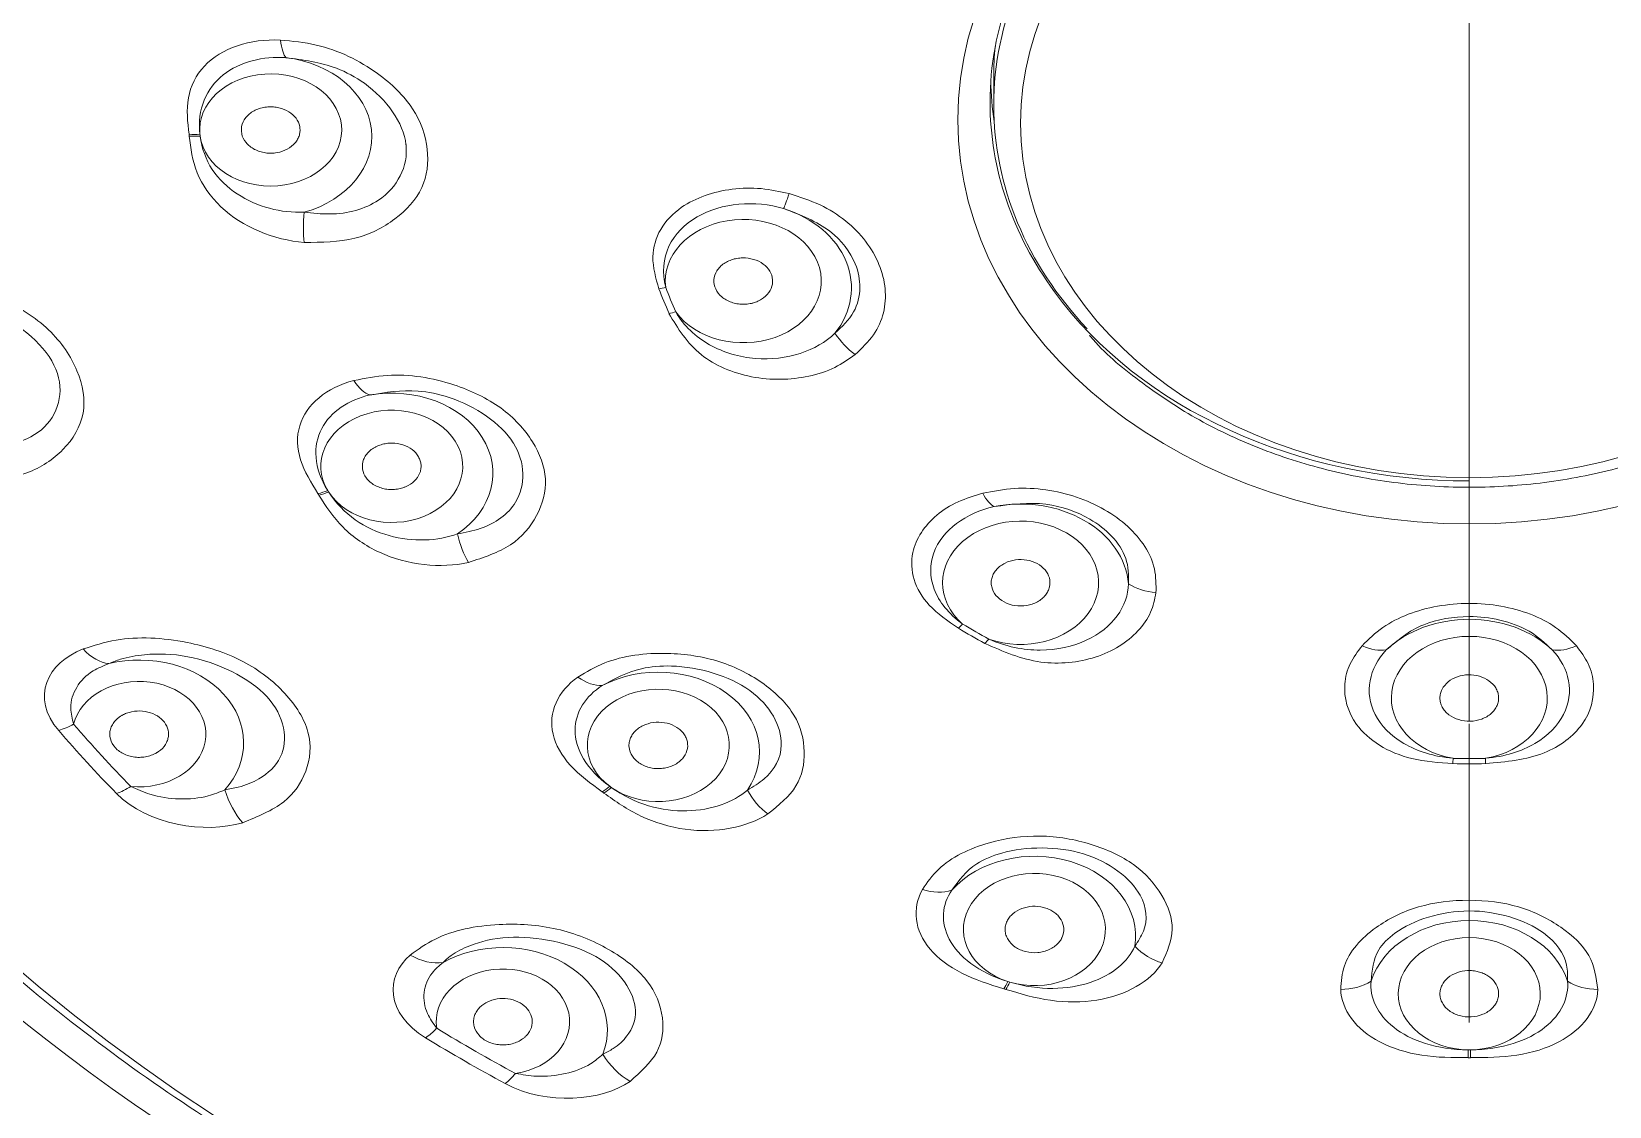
# Model space of a CAD drawing. Extents: x 0 to 1128, y 0 to 827.
# Drawn here: x 446.87 to 473.74, y 498.51 to 516.81 of the extents above; entities that cross this region are included whole.
import ezdxf

# ---------------------------------------------------------------- set-up
doc = ezdxf.new("R2010")
doc.units = 0
doc.header["$LTSCALE"] = 30
doc.header["$MEASUREMENT"] = 0
doc.linetypes.add('CENTER', pattern=[2, 1.25, -0.25, 0.25, -0.25])
doc.layers.add('1', color=7, linetype='CONTINUOUS')
doc.layers.add('DEF_LAYER_ASSEM_MEMBER', color=7, linetype='CONTINUOUS')

msp = doc.modelspace()

# ---------------------------------------------------------------- linework, layer by layer
at = {"layer": '1', "color": 7, "linetype": 'Continuous', "lineweight": 18}
msp.add_line((463.253, 516.042), (463.253, 515.557), dxfattribs=at)
at = {"layer": '1', "color": 7, "linetype": 'Continuous', "lineweight": 13}
for centre, major_axis, ratio, start_param, end_param in [((471.353, 519.884), (37.699, 0), 0.790155, 5.156583, 10.55138), ((471.353, 515.557), (-8.1, 0), 0.790155, 3.141593, 5.631894), ((451.278, 517.142), (-0.037, -0.799), 0.234951, 5.362384, 6.059247), ((450.94, 515.019), (-1.723, 0), 0.790155, 1.90739, 4.560595), ((450.94, 515.134), (1.209, 0), 0.790155, 3.249378, 9.501792), ((471.353, 516.642), (21.895, 0), 0.790155, 3.233136, 3.234849), ((471.353, 516.628), (21.709, 0), 0.790155, 3.233136, 3.234849), ((459.867, 514.551), (-0.208, -0.772), 0.056522, 0.242482, 0.883937), ((458.989, 512.447), (-1.842, 0), 0.790155, 2.581161, 4.330343), ((451.679, 513.726), (-0.061, -0.798), 0.212439, 4.718598, 5.415462), ((458.989, 512.562), (1.328, 0), 0.790155, 3.665213, 9.529476), ((471.353, 515.736), (14.302, 0), 0.790155, 3.436443, 3.475061), ((471.353, 515.742), (-14.424, 0), 0.790155, 0.29485, 0.333468), ((471.353, 515.608), (8.162, 0), 0.790155, 3.665551, 4.712389), ((460.985, 511.833), (0.511, -0.615), 0.556904, 4.516601, 5.158057), ((452.518, 511.395), (0.202, -0.774), 0.44544, 5.337326, 6.034189), ((453.002, 509.293), (-1.723, 0), 0.790155, 2.276989, 4.930194), ((453.002, 509.408), (1.209, 0), 0.790155, 3.618977, 9.871391), ((471.353, 516.628), (21.709, 0), 0.790155, 3.602735, 3.604448), ((463.137, 509.493), (0.189, -0.777), 0.318853, 5.403993, 6.045448), ((471.353, 516.642), (21.895, 0), 0.790155, 3.602735, 3.604448), ((463.711, 507.311), (-1.842, 0), 0.790155, 3.20948, 4.958661), ((463.711, 507.426), (1.328, 0), 0.790155, 4.293532, 10.157795), ((454.454, 508.324), (0.177, -0.78), 0.425202, 4.701083, 5.397947), ((466.062, 507.813), (0.796, -0.078), 0.69797, 4.082197, 4.723652), ((471.353, 505.349), (-1.842, 0), 0.790155, 3.837798, 5.58698), ((471.353, 515.742), (-14.424, 0), 0.790155, 0.923169, 0.961787), ((471.353, 515.736), (14.302, 0), 0.790155, 4.064761, 4.10338), ((447.995, 507.005), (0.359, -0.933), 0.592247, 5.317737, 5.995766), ((469.545, 506.919), (0.6, -0.53), 0.607043, 5.181947, 5.823402), ((471.353, 505.464), (1.328, 0), 0.790155, 4.92185, 10.786113), ((473.161, 506.919), (0.6, 0.53), 0.607043, 3.601376, 4.242831), ((448.7, 504.705), (-1.779, 0), 0.790155, 2.531812, 5.008011), ((457.542, 504.543), (-1.723, 0), 0.790155, 2.646588, 5.299793), ((448.7, 504.849), (1.136, 0), 0.790155, 4.587753, 9.235255), ((456.302, 506.39), (0.458, -0.656), 0.61852, 5.225567, 5.92243), ((457.542, 504.658), (1.209, 0), 0.790155, 3.988576, 10.24099), ((471.353, 517.853), (28.789, 0), 0.790155, 3.741114, 3.798709), ((471.353, 517.883), (-29.098, 0), 0.790155, 0.599521, 0.657116), ((471.353, 515.736), (14.302, 0), 0.790155, 4.69308, 4.731698), ((471.353, 515.742), (-14.424, 0), 0.790155, 1.551487, 1.590105), ((450.685, 504.079), (0.292, -0.956), 0.556219, 4.729444, 5.407473), ((471.353, 516.642), (21.895, 0), 0.790155, 3.972334, 3.974047), ((471.353, 516.628), (21.709, 0), 0.790155, 3.972334, 3.974047), ((459.511, 504.079), (0.431, -0.674), 0.60329, 4.599472, 5.296335), ((463.947, 501.409), (-1.723, 0), 0.790155, 3.016187, 5.669392), ((463.947, 501.524), (1.209, 0), 0.790155, 4.358175, 10.61059), ((462.118, 502.803), (0.697, -0.393), 0.730817, 4.998751, 5.695614), ((471.353, 500.315), (-1.723, 0), 0.790155, 3.385786, 6.038992), ((454.895, 499.811), (-1.779, 0), 0.790155, 2.845971, 5.32217), ((466.167, 501.564), (0.676, -0.428), 0.72265, 4.385315, 5.082178), ((471.353, 500.43), (1.209, 0), 0.790155, 4.727775, 10.980189), ((453.508, 501.849), (0.645, -0.764), 0.716961, 5.188181, 5.86621), ((454.895, 499.954), (1.136, 0), 0.790155, 4.901912, 9.549414), ((471.353, 516.628), (21.709, 0), 0.790155, 4.341933, 4.343647), ((469.182, 501.118), (0.8, 0.023), 0.767163, 4.667088, 5.363952), ((473.523, 501.118), (0.8, -0.023), 0.767163, 4.060826, 4.75769), ((471.353, 516.642), (21.895, 0), 0.790155, 4.341933, 4.343647), ((471.353, 517.853), (28.789, 0), 0.790155, 4.055273, 4.112868), ((471.353, 517.883), (-29.098, 0), 0.790155, 0.91368, 0.971275), ((457.211, 499.723), (0.575, -0.818), 0.690785, 4.621421, 5.29945), ((471.353, 516.628), (21.709, 0), 0.790155, 4.711532, 4.713246), ((471.353, 516.642), (21.895, 0), 0.790155, 4.711532, 4.713246)]:
    msp.add_ellipse(centre, major_axis=major_axis, ratio=ratio, start_param=start_param, end_param=end_param, dxfattribs=at)
for centre, major_axis in [((471.353, 518.862), (33.622, 0)), ((471.353, 515.309), (-8.709, 0)), ((471.353, 515.252), (7.641, 0))]:
    msp.add_ellipse(centre, major_axis=major_axis, ratio=0.790155, dxfattribs=at)
at = {"layer": '1', "color": 7, "linetype": 'Continuous', "lineweight": 18}
for centre, major_axis, ratio, start_param, end_param in [((471.353, 515.557), (-8.1, 0), 0.790155, 5.631894, 6.283185), ((471.353, 515.608), (8.162, 0), 0.790155, 2.567172, 3.141593), ((471.353, 516.042), (8.1, 0), 0.790155, 3.061138, 3.141593), ((471.353, 516.042), (8.15, 0), 0.790155, 3.152785, 3.260973), ((471.353, 515.608), (8.162, 0), 0.790155, 3.141593, 3.665552), ((471.353, 515.557), (-8.1, 0), 0.790155, 0, 0.637449), ((449.735, 515.551), (0.795, 0.092), 0.610341, 4.407184, 4.641599), ((449.738, 515.521), (-0.794, -0.094), 0.610244, 1.264274, 1.498689), ((457.668, 512.943), (0.747, 0.287), 0.586457, 4.337038, 4.490685), ((457.839, 512.528), (-0.733, -0.321), 0.579144, 1.168506, 1.322153), ((451.911, 509.486), (0.677, 0.426), 0.548886, 4.145622, 4.380037), ((451.928, 509.46), (-0.676, -0.427), 0.548418, 1.002967, 1.237381), ((462.724, 507.214), (0.41, 0.687), 0.369764, 4.004746, 4.158392), ((463.171, 506.958), (-0.386, -0.701), 0.350617, 0.85052, 1.004166), ((447.584, 505.631), (-0.756, -0.654), 0.50602, 0.844351, 1.158239), ((471.076, 504.928), (0.012, 0.8), 0.011834, 3.899098, 4.052745), ((471.629, 504.928), (0.012, -0.8), 0.011834, 5.372033, 5.52568), ((448.559, 504.571), (0.716, 0.699), 0.485274, 3.956021, 4.26991), ((456.714, 504.452), (0.468, 0.649), 0.413301, 3.957805, 4.19222), ((456.741, 504.432), (-0.467, -0.65), 0.412525, 0.815539, 1.049953), ((471.353, 519.075), (-34.52, 0), 0.790155, 0.629497, 2.51406), ((463.493, 501.129), (0.235, 0.765), 0.221897, 3.851939, 4.086354), ((463.528, 501.118), (-0.234, -0.765), 0.220918, 0.710031, 0.944446), ((453.767, 500.455), (-0.521, -0.854), 0.374386, 0.706149, 1.020037), ((471.334, 499.965), (0.001, 0.8), 0.000525, 3.81824, 4.052655), ((471.371, 499.965), (0.001, -0.8), 0.000525, 5.372123, 5.606538), ((455.109, 499.686), (0.475, 0.88), 0.345831, 3.8289, 4.142788)]:
    msp.add_ellipse(centre, major_axis=major_axis, ratio=ratio, start_param=start_param, end_param=end_param, dxfattribs=at)
at = {"layer": '1', "color": 7, "linetype": 'Continuous', "lineweight": 13}
for points, knots in [([(451.106, 516.665), (450.59, 516.689), (450.098, 516.529), (449.667, 516.069), (449.575, 515.881), (449.504, 515.478), (449.525, 515.269), (449.55, 515.06)], [0, 0, 0, 0, 0.5, 0.5, 0.75, 0.75, 1, 1, 1, 1]), ([(451.106, 516.665), (451.311, 516.645), (451.706, 516.607), (452.277, 516.402), (452.862, 516.053), (453.414, 515.521), (453.659, 514.808), (453.575, 514.116), (453.09, 513.594), (452.393, 513.228), (451.807, 513.223), (451.511, 513.22)], [0, 0, 0, 0, 0.087607, 0.169371, 0.250856, 0.377447, 0.501128, 0.621802, 0.747777, 0.872041, 1, 1, 1, 1]), ([(449.735, 515.06), (449.712, 515.27), (449.737, 515.468), (449.877, 515.813), (449.991, 515.958), (450.417, 516.297), (450.812, 516.393), (451.201, 516.365)], [0, 0, 0, 0, 0.25, 0.25, 0.5, 0.5, 1, 1, 1, 1]), ([(451.509, 513.734), (451.656, 513.718), (452.118, 513.669), (452.965, 513.903), (453.288, 514.517), (453.201, 515.253), (452.806, 515.81), (451.962, 516.263), (451.492, 516.326), (451.201, 516.365)], [0, 0, 0, 0, 0.080562, 0.253207, 0.499831, 0.500495, 0.747529, 0.843295, 1, 1, 1, 1]), ([(449.553, 515.031), (449.578, 514.824), (449.606, 514.612), (449.773, 514.197), (449.911, 513.997), (450.455, 513.483), (450.993, 513.259), (451.511, 513.22)], [0, 0, 0, 0, 0.25, 0.25, 0.5, 0.5, 1, 1, 1, 1]), ([(451.509, 513.734), (451.127, 513.718), (450.706, 513.823), (450.204, 514.156), (450.056, 514.296), (449.836, 514.629), (449.765, 514.823), (449.738, 515.031)], [0, 0, 0, 0, 0.5, 0.5, 0.75, 0.75, 1, 1, 1, 1]), ([(457.551, 512.43), (457.499, 512.612), (457.4, 512.959), (457.545, 513.459), (457.98, 513.913), (458.63, 514.138), (459.289, 514.155), (459.611, 514.086), (459.769, 514.052)], [0, 0, 0, 0, 0.178327, 0.339125, 0.500023, 0.752204, 0.878517, 1, 1, 1, 1]), ([(459.769, 514.052), (459.949, 513.994), (460.298, 513.881), (460.892, 513.505), (461.384, 512.86), (461.454, 512.144), (461.226, 511.628), (461.008, 511.419), (460.896, 511.311)], [0, 0, 0, 0, 0.130106, 0.252927, 0.499594, 0.746402, 0.869479, 1, 1, 1, 1]), ([(457.668, 512.452), (457.603, 512.704), (457.625, 512.948), (457.821, 513.361), (457.992, 513.533), (458.619, 513.898), (459.188, 513.937), (459.676, 513.798)], [0, 0, 0, 0, 0.25, 0.25, 0.5, 0.5, 1, 1, 1, 1]), ([(460.549, 511.673), (460.669, 511.787), (460.902, 512.008), (461.003, 512.438), (460.912, 512.925), (460.497, 513.48), (459.959, 513.688), (459.676, 513.798)], [0, 0, 0, 0, 0.179168, 0.347393, 0.501625, 0.737142, 1, 1, 1, 1]), ([(444.483, 512.617), (444.694, 512.625), (445.103, 512.642), (445.745, 512.517), (446.458, 512.245), (447.209, 511.772), (447.702, 511.039), (447.826, 510.281), (447.455, 509.673), (446.812, 509.237), (446.218, 509.173), (445.913, 509.14)], [0, 0, 0, 0, 0.087456, 0.169153, 0.25014, 0.377375, 0.499739, 0.622279, 0.749894, 0.871256, 1, 1, 1, 1]), ([(445.795, 509.751), (445.883, 509.744), (446.124, 509.723), (446.577, 509.777), (447.261, 510.063), (447.44, 510.678), (447.125, 511.444), (446.452, 512.026), (445.55, 512.27), (445.06, 512.308), (444.836, 512.286), (444.756, 512.278)], [0, 0, 0, 0, 0.046355, 0.127416, 0.254336, 0.50001, 0.500136, 0.746142, 0.872777, 0.954138, 1, 1, 1, 1]), ([(460.896, 511.311), (460.785, 511.233), (460.556, 511.071), (459.968, 510.883), (459.135, 510.859), (458.168, 511.269), (457.875, 511.757), (457.723, 512.011)], [0, 0, 0, 0, 0.121003, 0.24993, 0.500418, 0.740079, 1, 1, 1, 1]), ([(452.357, 510.869), (451.896, 510.749), (451.543, 510.464), (451.38, 509.916), (451.387, 509.715), (451.511, 509.321), (451.627, 509.132), (451.745, 508.944)], [0, 0, 0, 0, 0.5, 0.5, 0.75, 0.75, 1, 1, 1, 1]), ([(452.357, 510.869), (452.544, 510.907), (452.906, 510.98), (453.498, 510.947), (454.17, 510.784), (454.898, 510.441), (455.443, 509.845), (455.691, 509.177), (455.511, 508.557), (455.073, 508.023), (454.566, 507.856), (454.309, 507.772)], [0, 0, 0, 0, 0.087607, 0.169371, 0.250856, 0.377447, 0.501128, 0.621802, 0.747777, 0.872041, 1, 1, 1, 1]), ([(451.911, 508.996), (451.794, 509.185), (451.727, 509.377), (451.697, 509.738), (451.733, 509.905), (451.961, 510.341), (452.27, 510.54), (452.629, 510.623)], [0, 0, 0, 0, 0.25, 0.25, 0.5, 0.5, 1, 1, 1, 1]), ([(454.12, 508.258), (454.253, 508.283), (454.671, 508.364), (455.289, 508.815), (455.281, 509.475), (454.863, 510.137), (454.265, 510.546), (453.329, 510.737), (452.897, 510.666), (452.629, 510.623)], [0, 0, 0, 0, 0.080562, 0.253207, 0.499831, 0.500495, 0.747529, 0.843295, 1, 1, 1, 1]), ([(454.12, 508.258), (453.787, 508.136), (453.361, 508.116), (452.756, 508.285), (452.557, 508.374), (452.203, 508.622), (452.048, 508.783), (451.928, 508.969)], [0, 0, 0, 0, 0.5, 0.5, 0.75, 0.75, 1, 1, 1, 1]), ([(462.651, 506.652), (462.472, 506.776), (462.132, 507.01), (461.857, 507.477), (461.834, 508.036), (462.148, 508.509), (462.628, 508.818), (462.922, 508.907), (463.067, 508.95)], [0, 0, 0, 0, 0.178327, 0.339125, 0.500023, 0.752204, 0.878517, 1, 1, 1, 1]), ([(463.067, 508.95), (463.246, 508.985), (463.594, 509.051), (464.327, 509.016), (465.191, 508.719), (465.794, 508.175), (466.02, 507.659), (466.018, 507.393), (466.017, 507.257)], [0, 0, 0, 0, 0.130106, 0.252927, 0.499594, 0.746402, 0.869479, 1, 1, 1, 1]), ([(451.762, 508.917), (451.879, 508.731), (452.002, 508.542), (452.342, 508.202), (452.555, 508.054), (453.267, 507.725), (453.84, 507.665), (454.309, 507.772)], [0, 0, 0, 0, 0.25, 0.25, 0.5, 0.5, 1, 1, 1, 1]), ([(462.724, 506.724), (462.485, 506.897), (462.319, 507.105), (462.161, 507.527), (462.164, 507.744), (462.373, 508.323), (462.781, 508.614), (463.262, 508.723)], [0, 0, 0, 0, 0.25, 0.25, 0.5, 0.5, 1, 1, 1, 1]), ([(465.549, 507.41), (465.549, 507.555), (465.549, 507.835), (465.291, 508.224), (464.845, 508.574), (464.112, 508.834), (463.556, 508.761), (463.262, 508.723)], [0, 0, 0, 0, 0.179168, 0.347393, 0.501625, 0.737142, 1, 1, 1, 1]), ([(465.549, 507.41), (465.539, 507.029), (465.283, 506.658), (464.602, 506.343), (464.332, 506.282), (463.76, 506.279), (463.456, 506.34), (463.171, 506.467)], [0, 0, 0, 0, 0.5, 0.5, 0.75, 0.75, 1, 1, 1, 1]), ([(466.017, 507.257), (465.994, 507.144), (465.947, 506.911), (465.652, 506.496), (465.047, 506.104), (464.006, 505.998), (463.411, 506.258), (463.101, 506.394)], [0, 0, 0, 0, 0.121003, 0.24993, 0.500418, 0.740079, 1, 1, 1, 1]), ([(469.529, 506.355), (469.639, 506.463), (469.853, 506.674), (470.446, 506.979), (471.351, 507.137), (472.257, 506.981), (472.851, 506.675), (473.066, 506.464), (473.176, 506.355)], [0, 0, 0, 0, 0.130106, 0.252927, 0.499594, 0.746402, 0.869479, 1, 1, 1, 1]), ([(472.766, 506.283), (472.646, 506.397), (472.413, 506.617), (471.894, 506.807), (471.264, 506.881), (470.493, 506.754), (470.13, 506.446), (469.939, 506.283)], [0, 0, 0, 0, 0.179168, 0.347393, 0.501625, 0.737142, 1, 1, 1, 1]), ([(447.744, 506.299), (447.926, 506.357), (448.277, 506.47), (448.893, 506.502), (449.633, 506.411), (450.492, 506.139), (451.232, 505.561), (451.661, 504.872), (451.591, 504.209), (451.211, 503.645), (450.718, 503.445), (450.464, 503.342)], [0, 0, 0, 0, 0.087456, 0.169153, 0.25014, 0.377375, 0.499739, 0.622279, 0.749894, 0.871256, 1, 1, 1, 1]), ([(471.074, 504.347), (470.837, 504.363), (470.386, 504.395), (469.796, 504.639), (469.324, 505.071), (469.182, 505.588), (469.3, 506.051), (469.454, 506.255), (469.529, 506.355)], [0, 0, 0, 0, 0.178327, 0.339125, 0.500023, 0.752204, 0.878517, 1, 1, 1, 1]), ([(471.076, 504.438), (470.754, 504.467), (470.464, 504.557), (470.012, 504.823), (469.845, 504.998), (469.557, 505.557), (469.648, 505.976), (469.939, 506.283)], [0, 0, 0, 0, 0.25, 0.25, 0.5, 0.5, 1, 1, 1, 1]), ([(472.766, 506.283), (473.058, 505.975), (473.15, 505.561), (472.86, 504.997), (472.695, 504.824), (472.244, 504.558), (471.954, 504.467), (471.629, 504.438)], [0, 0, 0, 0, 0.5, 0.5, 0.75, 0.75, 1, 1, 1, 1]), ([(473.176, 506.355), (473.25, 506.255), (473.403, 506.05), (473.513, 505.587), (473.367, 505.002), (472.651, 504.445), (471.98, 504.38), (471.631, 504.347)], [0, 0, 0, 0, 0.121003, 0.24993, 0.500418, 0.740079, 1, 1, 1, 1]), ([(450.158, 503.9), (450.236, 503.914), (450.451, 503.95), (450.816, 504.106), (451.283, 504.536), (451.177, 505.161), (450.578, 505.812), (449.746, 506.206), (448.864, 506.227), (448.428, 506.148), (448.247, 506.076), (448.182, 506.05)], [0, 0, 0, 0, 0.046355, 0.127416, 0.254336, 0.50001, 0.500136, 0.746142, 0.872777, 0.954138, 1, 1, 1, 1]), ([(456.173, 505.821), (456.318, 505.908), (456.597, 506.076), (457.132, 506.209), (457.799, 506.244), (458.605, 506.127), (459.375, 505.726), (459.922, 505.176), (460.071, 504.55), (459.953, 503.935), (459.592, 503.64), (459.409, 503.49)], [0, 0, 0, 0, 0.087607, 0.169371, 0.250856, 0.377447, 0.501128, 0.621802, 0.747777, 0.872041, 1, 1, 1, 1]), ([(459.058, 503.896), (459.159, 503.956), (459.476, 504.146), (459.782, 504.733), (459.445, 505.343), (458.753, 505.84), (458.03, 506.054), (457.13, 505.974), (456.795, 505.79), (456.587, 505.676)], [0, 0, 0, 0, 0.080562, 0.253207, 0.499831, 0.500495, 0.747529, 0.843295, 1, 1, 1, 1]), ([(456.173, 505.821), (455.83, 505.582), (455.662, 505.22), (455.791, 504.667), (455.895, 504.483), (456.198, 504.152), (456.392, 504.008), (456.588, 503.867)], [0, 0, 0, 0, 0.5, 0.5, 0.75, 0.75, 1, 1, 1, 1]), ([(456.714, 503.962), (456.518, 504.105), (456.368, 504.265), (456.171, 504.592), (456.125, 504.758), (456.124, 505.227), (456.305, 505.499), (456.587, 505.676)], [0, 0, 0, 0, 0.25, 0.25, 0.5, 0.5, 1, 1, 1, 1]), ([(456.616, 503.847), (456.811, 503.707), (457.012, 503.565), (457.477, 503.344), (457.737, 503.266), (458.522, 503.159), (459.053, 503.262), (459.409, 503.49)], [0, 0, 0, 0, 0.25, 0.25, 0.5, 0.5, 1, 1, 1, 1]), ([(462.039, 502.204), (462.122, 502.324), (462.282, 502.557), (462.685, 502.829), (463.259, 503.046), (464.034, 503.163), (464.925, 503.007), (465.697, 502.652), (466.155, 502.116), (466.371, 501.515), (466.206, 501.143), (466.122, 500.954)], [0, 0, 0, 0, 0.087607, 0.169371, 0.250856, 0.377447, 0.501128, 0.621802, 0.747777, 0.872041, 1, 1, 1, 1]), ([(465.657, 501.239), (465.712, 501.322), (465.886, 501.584), (465.838, 502.209), (465.217, 502.678), (464.345, 502.944), (463.596, 502.941), (462.851, 502.617), (462.658, 502.356), (462.539, 502.193)], [0, 0, 0, 0, 0.080562, 0.253207, 0.499831, 0.500495, 0.747529, 0.843295, 1, 1, 1, 1]), ([(462.039, 502.204), (461.86, 501.887), (461.901, 501.506), (462.303, 501.032), (462.491, 500.891), (462.932, 500.669), (463.178, 500.591), (463.426, 500.515)], [0, 0, 0, 0, 0.5, 0.5, 0.75, 0.75, 1, 1, 1, 1]), ([(463.493, 500.639), (463.245, 500.716), (463.032, 500.822), (462.696, 501.071), (462.574, 501.212), (462.343, 501.647), (462.373, 501.95), (462.539, 502.193)], [0, 0, 0, 0, 0.25, 0.25, 0.5, 0.5, 1, 1, 1, 1]), ([(469.163, 500.505), (469.173, 500.639), (469.191, 500.898), (469.41, 501.261), (469.811, 501.623), (470.451, 501.949), (471.343, 502.057), (472.236, 501.947), (472.941, 501.583), (473.463, 501.091), (473.515, 500.702), (473.542, 500.505)], [0, 0, 0, 0, 0.087607, 0.169371, 0.250856, 0.377447, 0.501128, 0.621802, 0.747777, 0.872041, 1, 1, 1, 1]), ([(473.025, 500.645), (473.027, 500.736), (473.033, 501.025), (472.638, 501.585), (471.818, 501.84), (470.883, 501.84), (470.208, 501.626), (469.721, 501.121), (469.696, 500.827), (469.681, 500.645)], [0, 0, 0, 0, 0.080562, 0.253207, 0.499831, 0.500495, 0.747529, 0.843295, 1, 1, 1, 1]), ([(453.316, 501.088), (453.45, 501.185), (453.71, 501.374), (454.239, 501.549), (454.934, 501.638), (455.816, 501.584), (456.732, 501.214), (457.424, 500.664), (457.662, 500.023), (457.582, 499.401), (457.237, 499.096), (457.06, 498.939)], [0, 0, 0, 0, 0.087456, 0.169153, 0.25014, 0.377375, 0.499739, 0.622279, 0.749894, 0.871256, 1, 1, 1, 1]), ([(456.596, 499.401), (456.657, 499.432), (456.824, 499.515), (457.066, 499.748), (457.27, 500.262), (456.888, 500.826), (456.064, 501.299), (455.156, 501.475), (454.38, 501.288), (454.039, 501.113), (453.919, 501.003), (453.876, 500.963)], [0, 0, 0, 0, 0.046355, 0.127416, 0.254336, 0.50001, 0.500136, 0.746142, 0.872777, 0.954138, 1, 1, 1, 1]), ([(465.657, 501.239), (465.543, 500.981), (465.275, 500.749), (464.71, 500.559), (464.494, 500.522), (464.027, 500.518), (463.775, 500.554), (463.528, 500.628)], [0, 0, 0, 0, 0.5, 0.5, 0.75, 0.75, 1, 1, 1, 1]), ([(463.461, 500.505), (463.706, 500.43), (463.959, 500.355), (464.487, 500.281), (464.758, 500.281), (465.51, 500.401), (465.926, 500.644), (466.122, 500.954)], [0, 0, 0, 0, 0.25, 0.25, 0.5, 0.5, 1, 1, 1, 1]), ([(471.334, 499.475), (471.067, 499.477), (470.82, 499.515), (470.389, 499.65), (470.208, 499.747), (469.78, 500.084), (469.653, 500.373), (469.681, 500.645)], [0, 0, 0, 0, 0.25, 0.25, 0.5, 0.5, 1, 1, 1, 1]), ([(473.025, 500.645), (473.052, 500.374), (472.924, 500.083), (472.499, 499.747), (472.317, 499.651), (471.887, 499.515), (471.636, 499.477), (471.371, 499.475)], [0, 0, 0, 0, 0.5, 0.5, 0.75, 0.75, 1, 1, 1, 1]), ([(469.163, 500.505), (469.173, 500.163), (469.416, 499.824), (470.037, 499.501), (470.284, 499.424), (470.803, 499.344), (471.068, 499.342), (471.334, 499.342)], [0, 0, 0, 0, 0.5, 0.5, 0.75, 0.75, 1, 1, 1, 1]), ([(471.371, 499.342), (471.634, 499.342), (471.904, 499.345), (472.424, 499.425), (472.67, 499.501), (473.287, 499.824), (473.532, 500.164), (473.542, 500.505)], [0, 0, 0, 0, 0.25, 0.25, 0.5, 0.5, 1, 1, 1, 1])]:
    msp.add_open_spline(points, degree=3, knots=knots, dxfattribs=at)
at = {"layer": '1', "color": 7, "linetype": 'Continuous', "lineweight": 18}
for points, knots in [([(450.891, 515.527), (450.875, 515.526), (450.842, 515.522), (450.777, 515.509), (450.698, 515.483), (450.614, 515.437), (450.519, 515.359), (450.442, 515.235), (450.432, 515.069), (450.495, 514.939), (450.583, 514.854), (450.663, 514.802), (450.754, 514.764), (450.852, 514.742), (450.927, 514.738), (450.976, 514.74), (451.009, 514.742), (451.097, 514.754), (451.231, 514.801), (451.343, 514.891), (451.402, 514.977), (451.431, 515.047), (451.443, 515.12), (451.435, 515.219), (451.382, 515.338), (451.256, 515.452), (451.113, 515.51), (451.004, 515.527), (450.94, 515.529), (450.908, 515.528), (450.891, 515.527)], [0, 0, 0, 0, 0.015625, 0.03125, 0.0625, 0.09375, 0.125, 0.1875, 0.25, 0.3125, 0.34375, 0.375, 0.40625, 0.4375, 0.46875, 0.476562, 0.484375, 0.5, 0.5625, 0.625, 0.65625, 0.6875, 0.71875, 0.75, 0.8125, 0.875, 0.9375, 0.96875, 0.984375, 1, 1, 1, 1]), ([(464.882, 511.643), (464.889, 511.635), (465.121, 511.345), (465.72, 510.857), (466.672, 510.21), (467.753, 509.7), (468.916, 509.325), (470.138, 509.099), (471.389, 509.026), (472.641, 509.108), (473.862, 509.344), (475.025, 509.728), (476.101, 510.252), (477.065, 510.904), (477.892, 511.67), (478.562, 512.53), (479.058, 513.464), (479.362, 514.429), (479.447, 515.135), (479.453, 515.505), (479.453, 515.557)], [0, 0, 0, 0, 0.001863, 0.063469, 0.125304, 0.187297, 0.249386, 0.311528, 0.373702, 0.435903, 0.498134, 0.560396, 0.622683, 0.684966, 0.747192, 0.809278, 0.871128, 0.932666, 0.990473, 1, 1, 1, 1]), ([(458.834, 512.938), (458.818, 512.934), (458.787, 512.924), (458.728, 512.9), (458.659, 512.862), (458.59, 512.805), (458.519, 512.715), (458.476, 512.584), (458.506, 512.424), (458.613, 512.285), (458.753, 512.207), (458.88, 512.174), (458.98, 512.164), (459.063, 512.17), (459.119, 512.18), (459.15, 512.188), (459.196, 512.201), (459.261, 512.228), (459.363, 512.291), (459.457, 512.397), (459.501, 512.547), (459.471, 512.699), (459.371, 512.832), (459.215, 512.925), (459.057, 512.959), (458.928, 512.956), (458.865, 512.945), (458.834, 512.938)], [0, 0, 0, 0, 0.015625, 0.03125, 0.0625, 0.09375, 0.125, 0.1875, 0.25, 0.3125, 0.375, 0.40625, 0.4375, 0.46875, 0.484375, 0.492188, 0.5, 0.53125, 0.5625, 0.625, 0.6875, 0.75, 0.8125, 0.875, 0.9375, 0.96875, 1, 1, 1, 1]), ([(460.549, 511.673), (460.24, 511.375), (459.735, 511.199), (458.923, 511.268), (458.652, 511.345), (458.177, 511.611), (457.974, 511.802), (457.839, 512.037)], [0, 0, 0, 0, 0.5, 0.5, 0.75, 0.75, 1, 1, 1, 1]), ([(452.776, 509.761), (452.762, 509.755), (452.733, 509.742), (452.678, 509.711), (452.617, 509.665), (452.559, 509.598), (452.506, 509.498), (452.491, 509.361), (452.557, 509.203), (452.676, 509.1), (452.796, 509.045), (452.895, 509.019), (452.997, 509.01), (453.098, 509.018), (453.17, 509.035), (453.216, 509.051), (453.245, 509.063), (453.322, 509.099), (453.425, 509.181), (453.488, 509.296), (453.504, 509.394), (453.499, 509.468), (453.476, 509.539), (453.425, 509.629), (453.321, 509.724), (453.151, 509.795), (452.991, 509.809), (452.882, 509.793), (452.821, 509.777), (452.791, 509.767), (452.776, 509.761)], [0, 0, 0, 0, 0.015625, 0.03125, 0.0625, 0.09375, 0.125, 0.1875, 0.25, 0.3125, 0.34375, 0.375, 0.40625, 0.4375, 0.46875, 0.476562, 0.484375, 0.5, 0.5625, 0.625, 0.65625, 0.6875, 0.71875, 0.75, 0.8125, 0.875, 0.9375, 0.96875, 0.984375, 1, 1, 1, 1]), ([(463.307, 507.658), (463.297, 507.647), (463.279, 507.625), (463.248, 507.578), (463.221, 507.516), (463.208, 507.437), (463.218, 507.331), (463.28, 507.206), (463.423, 507.09), (463.613, 507.027), (463.785, 507.029), (463.912, 507.061), (464, 507.1), (464.063, 507.143), (464.101, 507.177), (464.12, 507.198), (464.147, 507.23), (464.18, 507.282), (464.215, 507.381), (464.213, 507.51), (464.137, 507.651), (464, 507.761), (463.82, 507.822), (463.624, 507.825), (463.471, 507.779), (463.369, 507.717), (463.326, 507.679), (463.307, 507.658)], [0, 0, 0, 0, 0.015625, 0.03125, 0.0625, 0.09375, 0.125, 0.1875, 0.25, 0.3125, 0.375, 0.40625, 0.4375, 0.46875, 0.484375, 0.492188, 0.5, 0.53125, 0.5625, 0.625, 0.6875, 0.75, 0.8125, 0.875, 0.9375, 0.96875, 1, 1, 1, 1]), ([(448.182, 506.05), (448.09, 506.012), (447.861, 505.918), (447.612, 505.662), (447.505, 505.332), (447.561, 505.111), (447.584, 505.018)], [0, 0, 0, 0, 0.200427, 0.49953, 0.790892, 1, 1, 1, 1]), ([(470.853, 505.464), (470.853, 505.451), (470.854, 505.425), (470.864, 505.372), (470.889, 505.309), (470.937, 505.239), (471.024, 505.158), (471.167, 505.086), (471.369, 505.058), (471.569, 505.096), (471.707, 505.177), (471.786, 505.263), (471.828, 505.335), (471.847, 505.398), (471.852, 505.444), (471.853, 505.47), (471.851, 505.508), (471.839, 505.566), (471.794, 505.662), (471.696, 505.765), (471.529, 505.844), (471.337, 505.869), (471.146, 505.835), (470.985, 505.746), (470.895, 505.638), (470.859, 505.54), (470.853, 505.489), (470.853, 505.464)], [0, 0, 0, 0, 0.015625, 0.03125, 0.0625, 0.09375, 0.125, 0.1875, 0.25, 0.3125, 0.375, 0.40625, 0.4375, 0.46875, 0.484375, 0.492188, 0.5, 0.53125, 0.5625, 0.625, 0.6875, 0.75, 0.8125, 0.875, 0.9375, 0.96875, 1, 1, 1, 1]), ([(448.406, 505.168), (448.399, 505.164), (448.385, 505.156), (448.359, 505.138), (448.316, 505.104), (448.264, 505.048), (448.222, 504.973), (448.192, 504.865), (448.21, 504.725), (448.316, 504.577), (448.464, 504.493), (448.6, 504.459), (448.705, 504.451), (448.809, 504.46), (448.891, 504.482), (448.943, 504.503), (448.971, 504.517), (448.988, 504.526), (449.002, 504.534), (449.015, 504.542), (449.037, 504.556), (449.101, 504.605), (449.16, 504.68), (449.194, 504.774), (449.206, 504.87), (449.179, 504.989), (449.086, 505.114), (448.939, 505.206), (448.759, 505.25), (448.601, 505.242), (448.488, 505.209), (448.435, 505.184), (448.409, 505.17), (448.406, 505.168)], [0, 0, 0, 0, 0.007812, 0.015625, 0.03125, 0.0625, 0.09375, 0.125, 0.1875, 0.25, 0.3125, 0.34375, 0.375, 0.40625, 0.4375, 0.453125, 0.460938, 0.46875, 0.472656, 0.476562, 0.484375, 0.5, 0.5625, 0.59375, 0.625, 0.6875, 0.75, 0.8125, 0.875, 0.9375, 0.96875, 0.996094, 1, 1, 1, 1]), ([(457.171, 504.922), (457.159, 504.913), (457.139, 504.892), (457.101, 504.848), (457.066, 504.787), (457.042, 504.708), (457.039, 504.6), (457.087, 504.468), (457.221, 504.34), (457.379, 504.277), (457.516, 504.26), (457.62, 504.265), (457.719, 504.286), (457.81, 504.321), (457.87, 504.358), (457.905, 504.386), (457.927, 504.405), (457.982, 504.461), (458.041, 504.567), (458.047, 504.692), (458.017, 504.788), (457.978, 504.855), (457.925, 504.915), (457.835, 504.984), (457.695, 505.044), (457.504, 505.061), (457.348, 505.028), (457.254, 504.982), (457.205, 504.95), (457.182, 504.932), (457.171, 504.922)], [0, 0, 0, 0, 0.015625, 0.03125, 0.0625, 0.09375, 0.125, 0.1875, 0.25, 0.3125, 0.34375, 0.375, 0.40625, 0.4375, 0.46875, 0.476562, 0.484375, 0.5, 0.5625, 0.625, 0.65625, 0.6875, 0.71875, 0.75, 0.8125, 0.875, 0.9375, 0.96875, 0.984375, 1, 1, 1, 1]), ([(443.508, 503.776), (443.787, 503.444), (444.566, 502.566), (445.982, 501.221), (447.75, 499.757), (449.655, 498.405), (451.683, 497.17), (453.822, 496.059), (456.061, 495.079), (458.386, 494.235), (460.785, 493.533), (463.243, 492.975), (465.747, 492.566), (468.283, 492.307), (470.836, 492.2), (473.393, 492.246), (475.937, 492.443), (478.456, 492.792), (480.935, 493.29), (483.36, 493.935), (485.717, 494.722), (487.993, 495.648), (490.175, 496.708), (492.25, 497.894), (494.207, 499.202), (496.037, 500.622), (497.715, 502.153), (498.869, 503.328), (499.418, 504.011), (499.506, 504.124)], [0, 0, 0, 0, 0.02283, 0.061557, 0.100301, 0.139057, 0.177824, 0.216598, 0.255377, 0.29416, 0.332945, 0.371732, 0.410519, 0.449308, 0.488097, 0.526887, 0.565678, 0.60447, 0.643263, 0.682058, 0.720853, 0.759649, 0.798445, 0.83724, 0.876031, 0.914818, 0.953596, 0.992363, 1, 1, 1, 1]), ([(448.559, 503.958), (448.665, 503.91), (448.919, 503.794), (449.392, 503.726), (449.838, 503.769), (450.067, 503.863), (450.158, 503.9)], [0, 0, 0, 0, 0.208279, 0.500324, 0.801781, 1, 1, 1, 1]), ([(459.058, 503.896), (458.818, 503.69), (458.446, 503.553), (457.819, 503.539), (457.597, 503.566), (457.157, 503.697), (456.938, 503.803), (456.741, 503.942)], [0, 0, 0, 0, 0.5, 0.5, 0.75, 0.75, 1, 1, 1, 1]), ([(440.869, 502.203), (441.151, 501.888), (441.98, 501.005), (443.491, 499.639), (445.398, 498.118), (447.44, 496.712), (449.603, 495.424), (451.876, 494.261), (453.717, 493.46), (454.794, 493.043), (455.062, 492.942)], [0, 0, 0, 0, 0.078639, 0.224104, 0.369616, 0.515166, 0.660747, 0.806349, 0.951968, 1, 1, 1, 1]), ([(463.48, 501.665), (463.474, 501.653), (463.464, 501.628), (463.449, 501.576), (463.444, 501.508), (463.459, 501.428), (463.505, 501.327), (463.61, 501.217), (463.794, 501.136), (463.97, 501.123), (464.105, 501.146), (464.2, 501.18), (464.283, 501.228), (464.351, 501.287), (464.39, 501.338), (464.41, 501.374), (464.421, 501.398), (464.447, 501.466), (464.454, 501.582), (464.402, 501.7), (464.331, 501.781), (464.264, 501.833), (464.186, 501.873), (464.071, 501.912), (463.913, 501.928), (463.727, 501.889), (463.598, 501.814), (463.53, 501.744), (463.499, 501.7), (463.486, 501.677), (463.48, 501.665)], [0, 0, 0, 0, 0.015625, 0.03125, 0.0625, 0.09375, 0.125, 0.1875, 0.25, 0.3125, 0.34375, 0.375, 0.40625, 0.4375, 0.46875, 0.476562, 0.484375, 0.5, 0.5625, 0.625, 0.65625, 0.6875, 0.71875, 0.75, 0.8125, 0.875, 0.9375, 0.96875, 0.984375, 1, 1, 1, 1]), ([(453.876, 500.963), (453.809, 500.905), (453.643, 500.762), (453.525, 500.46), (453.567, 500.122), (453.708, 499.925), (453.767, 499.843)], [0, 0, 0, 0, 0.200427, 0.49953, 0.790892, 1, 1, 1, 1]), ([(470.853, 500.428), (470.853, 500.415), (470.854, 500.389), (470.865, 500.336), (470.891, 500.272), (470.941, 500.201), (471.03, 500.12), (471.178, 500.048), (471.387, 500.024), (471.557, 500.062), (471.673, 500.123), (471.745, 500.181), (471.801, 500.25), (471.838, 500.325), (471.85, 500.383), (471.853, 500.422), (471.852, 500.448), (471.846, 500.519), (471.799, 500.629), (471.696, 500.725), (471.593, 500.779), (471.507, 500.808), (471.416, 500.824), (471.291, 500.828), (471.137, 500.797), (470.98, 500.708), (470.894, 500.601), (470.863, 500.517), (470.854, 500.467), (470.853, 500.441), (470.853, 500.428)], [0, 0, 0, 0, 0.015625, 0.03125, 0.0625, 0.09375, 0.125, 0.1875, 0.25, 0.3125, 0.34375, 0.375, 0.40625, 0.4375, 0.46875, 0.476562, 0.484375, 0.5, 0.5625, 0.625, 0.65625, 0.6875, 0.71875, 0.75, 0.8125, 0.875, 0.9375, 0.96875, 0.984375, 1, 1, 1, 1]), ([(454.49, 500.186), (454.485, 500.181), (454.475, 500.169), (454.457, 500.146), (454.429, 500.103), (454.402, 500.038), (454.391, 499.955), (454.405, 499.846), (454.476, 499.717), (454.636, 499.602), (454.809, 499.558), (454.952, 499.559), (455.055, 499.577), (455.15, 499.611), (455.219, 499.652), (455.261, 499.685), (455.282, 499.705), (455.295, 499.718), (455.305, 499.728), (455.314, 499.739), (455.329, 499.758), (455.371, 499.82), (455.398, 499.906), (455.393, 500.004), (455.367, 500.098), (455.295, 500.204), (455.158, 500.301), (454.982, 500.352), (454.794, 500.351), (454.647, 500.304), (454.552, 500.245), (454.511, 500.208), (454.492, 500.189), (454.49, 500.186)], [0, 0, 0, 0, 0.007812, 0.015625, 0.03125, 0.0625, 0.09375, 0.125, 0.1875, 0.25, 0.3125, 0.34375, 0.375, 0.40625, 0.4375, 0.453125, 0.460938, 0.46875, 0.472656, 0.476562, 0.484375, 0.5, 0.5625, 0.59375, 0.625, 0.6875, 0.75, 0.8125, 0.875, 0.9375, 0.96875, 0.996094, 1, 1, 1, 1]), ([(455.109, 499.073), (455.227, 499.053), (455.513, 499.005), (455.976, 499.054), (456.364, 499.2), (456.53, 499.344), (456.596, 499.401)], [0, 0, 0, 0, 0.208279, 0.500324, 0.801781, 1, 1, 1, 1])]:
    msp.add_open_spline(points, degree=3, knots=knots, dxfattribs=at)
at = {"layer": '1', "color": 7, "linetype": 'Continuous', "lineweight": 13}
for points in [[(447.744, 506.299), (447.144, 506.069), (446.842, 505.474), (447.33, 504.91)], [(448.314, 503.839), (448.84, 503.301), (449.828, 503.148), (450.464, 503.342)], [(453.316, 501.088), (452.892, 500.729), (452.895, 500.096), (453.579, 499.679)], [(454.934, 498.901), (455.644, 498.518), (456.586, 498.606), (457.06, 498.939)]]:
    msp.add_open_spline(points, degree=3, dxfattribs=at)
at = {"layer": 'DEF_LAYER_ASSEM_MEMBER', "color": 1, "linetype": 'CENTER', "lineweight": 5}
msp.add_open_spline([(471.353, 547.338), (471.353, 498.071), (471.353, 160.982)], degree=1, knots=[0, 0, 0.9078632, 0.9993553, 0.9993553], dxfattribs=at)

doc.saveas('drawing.dxf')
